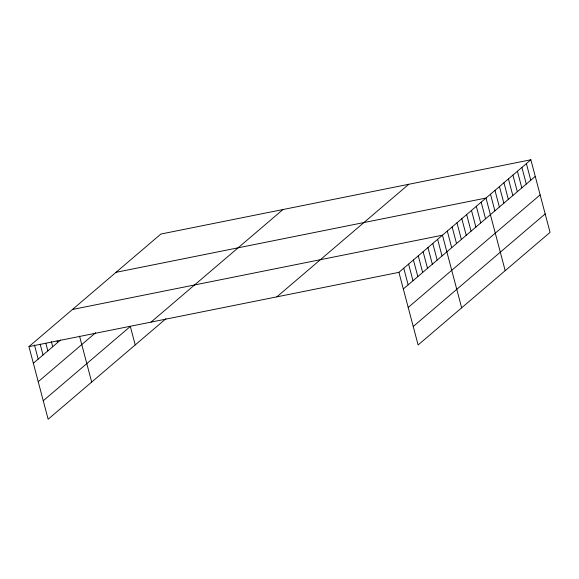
<?xml version="1.0" encoding="UTF-8"?>
<svg xmlns="http://www.w3.org/2000/svg" width="579" height="579" viewBox="0 0 579 579"><rect width="100%" height="100%" fill="white"/><g stroke="black" fill="none" stroke-linecap="round" stroke-linejoin="round"><path stroke-width="0.87" d="M165.978 318.682L48.137 419.225L28.95 346.618L160.89 234.039L530.863 159.775L550.05 232.382L418.11 344.961L398.924 272.347L530.863 159.775M33.343 363.243L60.556 340.025M38.221 381.72L95.673 332.701M43.251 400.755L130.333 326.455L135.218 344.932M151.039 322.105L282.979 209.533M276.834 296.853L408.774 184.281M403.317 288.972L535.257 176.4M408.202 307.449L540.142 194.877M413.225 326.484L545.172 213.912M116.032 272.318L486.005 198.047L505.192 270.661M72.491 309.468L442.465 235.197L461.651 307.811M28.95 346.618L398.924 272.347M526.376 163.596L530.769 180.228M521.896 167.425L526.289 184.057M517.409 171.254L521.802 187.878M512.922 175.082L517.315 191.707M508.434 178.911L512.828 195.536M503.947 182.74L508.34 199.364M499.46 186.568L503.853 203.193M494.98 190.39L499.373 207.021M490.493 194.218L494.886 210.85M481.171 202.172L485.564 218.804M476.329 206.305L480.722 222.929M471.494 210.43L475.887 227.055M466.652 214.556L471.045 231.187M461.818 218.688L466.211 235.313M456.976 222.814L461.369 239.438M452.141 226.939L456.534 243.571M447.306 231.072L451.692 247.696M437.63 239.322L442.023 255.954M432.788 243.455L437.181 260.08M427.953 247.58L432.347 264.205M423.111 251.706L427.505 268.338M418.277 255.838L422.67 272.463M413.435 259.964L417.828 276.588M408.6 264.089L412.993 280.721M403.766 268.222L408.159 284.846M79.547 336.167L91.677 382.075M57.089 340.944L57.531 342.602M51.379 341.74L52.696 346.734M45.879 343.376L47.854 350.86M40.161 344.179L43.02 354.985M34.443 344.983L38.178 359.118"/></g></svg>
